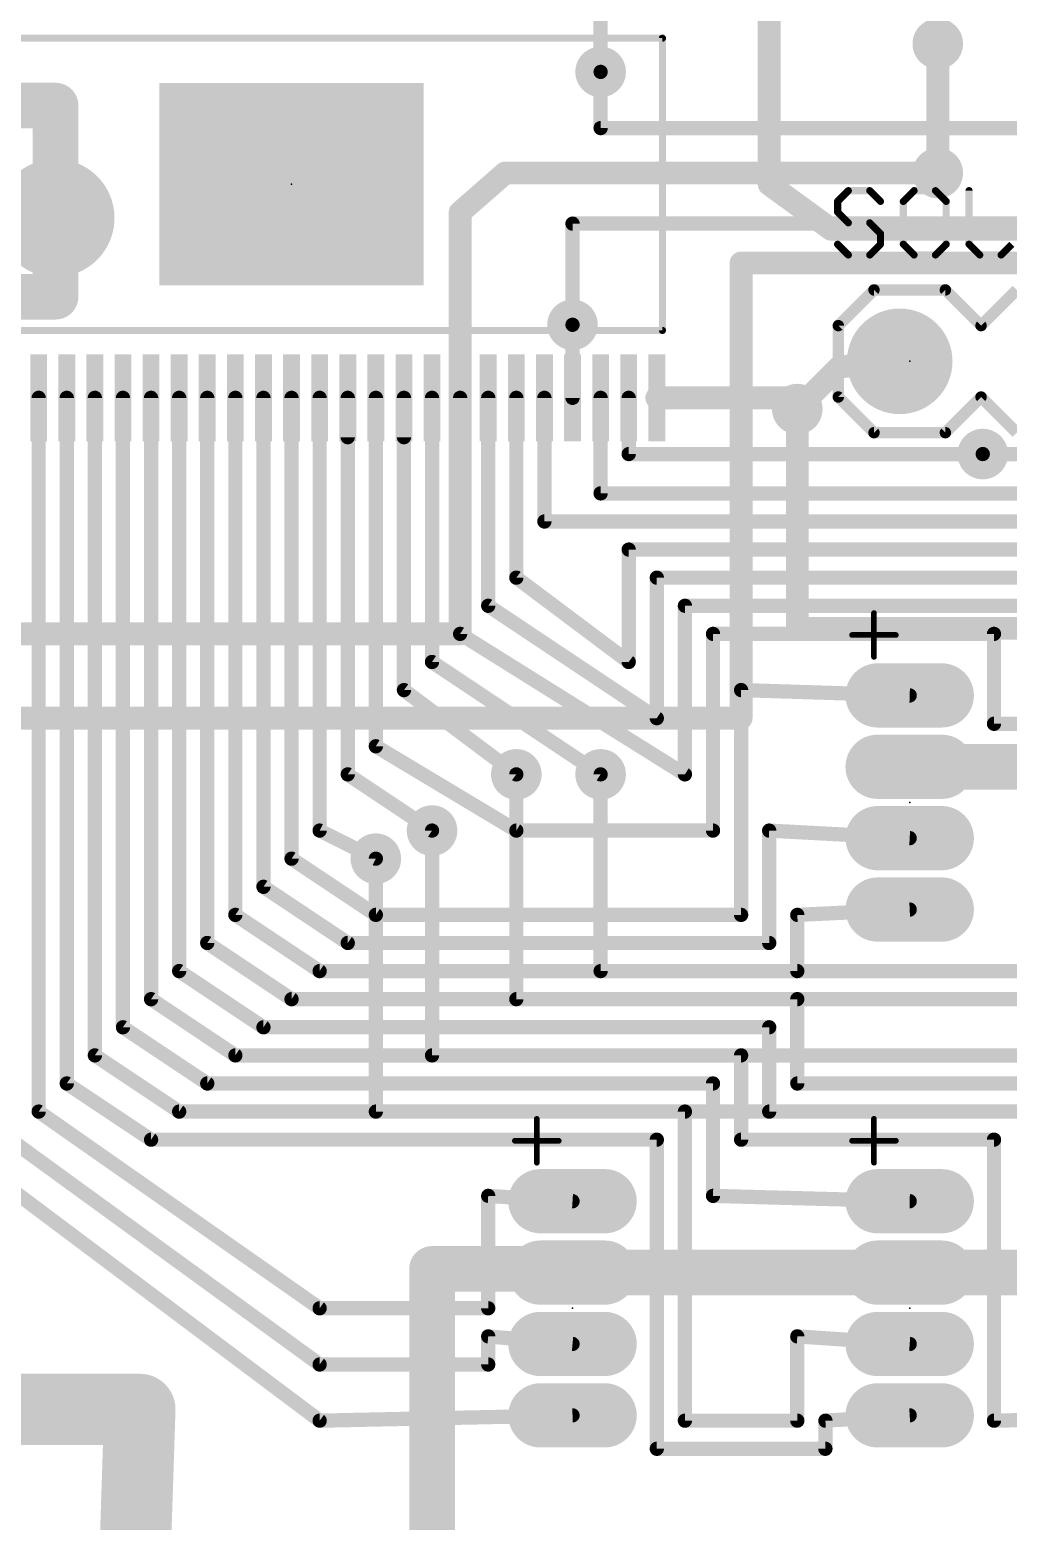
# Model space of a CAD drawing. Extents: x -47 to 149, y 1 to 249.
# Drawn here: x 16.84 to 34.25, y 143.21 to 169.75 of the extents above; entities that cross this region are included whole.
import ezdxf

# ---------------------------------------------------------------- set-up
doc = ezdxf.new("R2010")
doc.units = 0
for name, color, linetype in [('1', 22, 'CONTINUOUS'), ('16', 175, 'CONTINUOUS'), ('17', 82, 'CONTINUOUS'), ('18', 82, 'CONTINUOUS'), ('20', 7, 'CONTINUOUS'), ('21', 253, 'CONTINUOUS'), ('23', 7, 'CONTINUOUS'), ('25', 253, 'CONTINUOUS'), ('51', 253, 'CONTINUOUS')]:
    doc.layers.add(name, color=color, linetype=linetype)

# ---------------------------------------------------------------- blocks, each defined once
blk = doc.blocks.new('LONGP100')
at = {"const_width": 1}
blk.add_lwpolyline([(-0.5, 0), (0.5, 0)], dxfattribs=at)
at = {"const_width": 0.5}
for points in [[(-0.5, 0.25, 1), (-0.5, -0.25)], [(0.5, -0.25, 1), (0.5, 0.25)]]:
    blk.add_lwpolyline(points, format="xyb", dxfattribs=at)
blk = doc.blocks.new('RECT')
blk.add_solid([(-0.5, -0.5), (0.5, -0.5), (-0.5, 0.5), (0.5, 0.5)])
blk = doc.blocks.new('ROUNDP')
at = {"const_width": 0.5}
blk.add_lwpolyline([(0, -0.25, 1), (0, 0.25, 1), (0, -0.25)], format="xyb", dxfattribs=at)
blk = doc.blocks.new('ROUNDV')
at = {"const_width": 0.5}
blk.add_lwpolyline([(0, -0.25, 1), (0, 0.25, 1), (0, -0.25)], format="xyb", dxfattribs=at)

msp = doc.modelspace()

# ---------------------------------------------------------------- linework, layer by layer
at = {"layer": '1'}
for points, const_width in [([(30, 167), (30, 171)], 0.4064), ([(27, 170.75), (27, 169)], 0.254), ([(33, 169.5), (33, 167.2)], 0.4064), ([(15.6, 168.4), (17.3, 168.4)], 0.8128), ([(17.3, 168.4), (17.3, 166.4)], 0.8128), ([(31.1, 166.2), (30, 167)], 0.4064), ([(35, 166.2), (31.1, 166.2)], 0.4064), ([(26.5, 163.2), (26.5, 164.5)], 0.254), ([(17, 163.2), (17, 150.5)], 0.254), ([(17.5, 163.2), (17.5, 151)], 0.254), ([(18, 151.5), (18, 163.2)], 0.254), ([(18.5, 163.2), (18.5, 152)], 0.254), ([(19, 152.5), (19, 163.2)], 0.254), ([(19.5, 163.2), (19.5, 153)], 0.254), ([(20, 153.5), (20, 163.2)], 0.254), ([(20.5, 163.2), (20.5, 154)], 0.254), ([(21, 154.5), (21, 163.2)], 0.254), ([(21.5, 163.2), (21.5, 155)], 0.254), ([(22, 163.2), (22, 155.5)], 0.254), ([(22.5, 156.5), (22.5, 163.2)], 0.254), ([(22.5, 163.2), (22.5, 162.5)], 0.254), ([(23, 163.2), (23, 157)], 0.254), ([(23.5, 158), (23.5, 163.2)], 0.254), ([(23.5, 162.5), (23.5, 163.2)], 0.254), ([(24, 163.2), (24, 158.5)], 0.254), ([(24.5, 163.2), (24.5, 159)], 0.254), ([(25, 163.2), (25, 159.5)], 0.254), ([(25.5, 160), (25.5, 163.2)], 0.254), ([(26, 163.2), (26, 161)], 0.254), ([(27, 163.2), (27, 161.5)], 0.254), ([(27.5, 162.2), (27.5, 163.2)], 0.254), ([(30.3, 163.2), (28, 163.2)], 0.4064), ([(30.5, 163), (30.3, 163.2)], 0.4064), ([(27.5, 162.2), (33.8, 162.2)], 0.254), ([(27, 161.5), (34.9, 161.5)], 0.254), ([(26, 161), (37, 161)], 0.254), ([(27.5, 160.5), (27.5, 158.5)], 0.254), ([(36.7, 160.5), (27.5, 160.5)], 0.254), ([(27.5, 158.5), (25.5, 160)], 0.254), ([(28, 157.5), (28, 160)], 0.254), ([(28, 160), (36.4, 160)], 0.254), ([(25, 159.5), (28, 157.5)], 0.254), ([(28.5, 156.5), (28.5, 159.5)], 0.254), ([(28.5, 159.5), (34.5, 159.5)], 0.254), ([(24.5, 159), (28.5, 156.5)], 0.254), ([(29, 155.5), (29, 159)], 0.254), ([(29, 159), (34, 159)], 0.254), ([(34, 159), (34, 157.4)], 0.254), ([(24, 158.5), (27, 156.5)], 0.254), ([(25.5, 156.5), (23.5, 158)], 0.254), ([(29.5, 154), (29.5, 158)], 0.254), ([(29.5, 158), (32.5, 157.905)], 0.254), ([(34, 157.4), (37, 157.4)], 0.254), ([(23, 157), (25.5, 155.5)], 0.254), ([(24, 155.5), (22.5, 156.5)], 0.254), ([(22, 155.5), (23, 155)], 0.254), ([(25.5, 155.5), (29, 155.5)], 0.254), ([(32.5, 155.365), (30, 155.5)], 0.254), ([(30, 155.5), (30, 153.5)], 0.254), ([(21.5, 155), (23, 154)], 0.254), ([(22.5, 153.5), (21, 154.5)], 0.254), ([(30.5, 154), (32.5, 154.095)], 0.254), ([(20.5, 154), (22, 153)], 0.254), ([(23, 154), (29.5, 154)], 0.254), ([(30.5, 153), (30.5, 154)], 0.254), ([(21.5, 152.5), (20, 153.5)], 0.254), ([(30, 153.5), (22.5, 153.5)], 0.254), ([(19.5, 153), (21, 152)], 0.254), ([(22, 153), (30.5, 153)], 0.254), ([(20.5, 151.5), (19, 152.5)], 0.254), ([(30.5, 152.5), (21.5, 152.5)], 0.254), ([(30.5, 151), (30.5, 152.5)], 0.254), ([(18.5, 152), (20, 151)], 0.254), ([(21, 152), (30, 152)], 0.254), ([(30, 152), (30, 150.5)], 0.254), ([(19.5, 150.5), (18, 151.5)], 0.254), ([(29.5, 151.5), (20.5, 151.5)], 0.254), ([(29.5, 150), (29.5, 151.5)], 0.254), ([(17.5, 151), (19, 150)], 0.254), ([(20, 151), (29, 151)], 0.254), ([(29, 151), (29, 149)], 0.254), ([(35, 151), (30.5, 151)], 0.254), ([(17, 150.5), (22, 147)], 0.254), ([(28.5, 150.5), (19.5, 150.5)], 0.254), ([(28.5, 145), (28.5, 150.5)], 0.254), ([(30, 150.5), (34.5, 150.5)], 0.254), ([(16.5, 150), (22, 146)], 0.254), ([(19, 150), (28, 150)], 0.254), ([(28, 150), (28, 144.5)], 0.254), ([(34, 150), (29.5, 150)], 0.254), ([(34, 145), (34, 150)], 0.254), ([(16, 149.5), (22, 145)], 0.254), ([(25, 147), (25, 149)], 0.254), ([(25, 149), (26.5, 148.905)], 0.254), ([(29, 149), (32.5, 148.905)], 0.254), ([(22, 147), (25, 147)], 0.254), ([(25, 146), (25, 146.5)], 0.254), ([(25, 146.5), (26.5, 146.365)], 0.254), ([(32.5, 146.365), (30.5, 146.5)], 0.254), ([(30.5, 146.5), (30.5, 145)], 0.254), ([(22, 146), (25, 146)], 0.254), ([(22, 145), (26.5, 145.095)], 0.254), ([(31, 145), (32.5, 145.095)], 0.254), ([(38.5, 145.095), (34, 145)], 0.254), ([(30.5, 145), (28.5, 145)], 0.254), ([(31, 144.5), (31, 145)], 0.254), ([(28, 144.5), (31, 144.5)], 0.254)]:
    msp.add_lwpolyline(points, dxfattribs=dict(at, const_width=const_width))
for points, const_width in [([(33.1016, 169.5, 1), (32.8984, 169.5)], 0.2032), ([(26.9365, 169, 1), (27.0635, 169)], 0.127), ([(17.5032, 168.4, 1), (17.0968, 168.4)], 0.4064), ([(17.3, 168.1968, 1), (17.3, 168.6032)], 0.4064), ([(30.0598, 167.0822, 1), (29.9402, 166.9178)], 0.2032), ([(32.8984, 167.2, 1), (33.1016, 167.2)], 0.2032), ([(29.8984, 167, 1), (30.1016, 167)], 0.2032), ([(17.0968, 166.4, 1), (17.5032, 166.4)], 0.4064), ([(31.1, 166.3016, 1), (31.1, 166.0984)], 0.2032), ([(31.0402, 166.1178, 1), (31.1598, 166.2822)], 0.2032), ([(26.5635, 164.5, 1), (26.4365, 164.5)], 0.127), ([(17.0635, 163.2, 1), (16.9365, 163.2)], 0.127), ([(17.5635, 163.2, 1), (17.4365, 163.2)], 0.127), ([(18.0635, 163.2, 1), (17.9365, 163.2)], 0.127), ([(18.5635, 163.2, 1), (18.4365, 163.2)], 0.127), ([(19.0635, 163.2, 1), (18.9365, 163.2)], 0.127), ([(19.5635, 163.2, 1), (19.4365, 163.2)], 0.127), ([(20.0635, 163.2, 1), (19.9365, 163.2)], 0.127), ([(20.5635, 163.2, 1), (20.4365, 163.2)], 0.127), ([(21.0635, 163.2, 1), (20.9365, 163.2)], 0.127), ([(21.5635, 163.2, 1), (21.4365, 163.2)], 0.127), ([(22.0635, 163.2, 1), (21.9365, 163.2)], 0.127), ([(22.5635, 163.2, 1), (22.4365, 163.2)], 0.127), ([(22.5635, 163.2, 1), (22.4365, 163.2)], 0.127), ([(23.0635, 163.2, 1), (22.9365, 163.2)], 0.127), ([(23.5635, 163.2, 1), (23.4365, 163.2)], 0.127), ([(23.5635, 163.2, 1), (23.4365, 163.2)], 0.127), ([(24.0635, 163.2, 1), (23.9365, 163.2)], 0.127), ([(24.5635, 163.2, 1), (24.4365, 163.2)], 0.127), ([(25.0635, 163.2, 1), (24.9365, 163.2)], 0.127), ([(25.5635, 163.2, 1), (25.4365, 163.2)], 0.127), ([(26.0635, 163.2, 1), (25.9365, 163.2)], 0.127), ([(26.4365, 163.2, 1), (26.5635, 163.2)], 0.127), ([(27.0635, 163.2, 1), (26.9365, 163.2)], 0.127), ([(27.5635, 163.2, 1), (27.4365, 163.2)], 0.127), ([(28, 163.3016, 1), (28, 163.0984)], 0.2032), ([(30.3718, 163.2718, 1), (30.2282, 163.1282)], 0.2032), ([(30.3, 163.0984, 1), (30.3, 163.3016)], 0.2032), ([(30.4282, 162.9282, 1), (30.5718, 163.0718)], 0.2032), ([(22.4365, 162.5, 1), (22.5635, 162.5)], 0.127), ([(23.4365, 162.5, 1), (23.5635, 162.5)], 0.127), ([(27.5, 162.2635, 1), (27.5, 162.1365)], 0.127), ([(27.4365, 162.2, 1), (27.5635, 162.2)], 0.127), ([(33.8, 162.1365, 1), (33.8, 162.2635)], 0.127), ([(27, 161.5635, 1), (27, 161.4365)], 0.127), ([(26.9365, 161.5, 1), (27.0635, 161.5)], 0.127), ([(26, 161.0635, 1), (26, 160.9365)], 0.127), ([(25.9365, 161, 1), (26.0635, 161)], 0.127), ([(27.5635, 160.5, 1), (27.4365, 160.5)], 0.127), ([(27.5, 160.5635, 1), (27.5, 160.4365)], 0.127), ([(25.5381, 160.0508, 1), (25.4619, 159.9492)], 0.127), ([(25.4365, 160, 1), (25.5635, 160)], 0.127), ([(28.0635, 160, 1), (27.9365, 160)], 0.127), ([(28, 160.0635, 1), (28, 159.9365)], 0.127), ([(25.0352, 159.5528, 1), (24.9648, 159.4472)], 0.127), ([(24.9365, 159.5, 1), (25.0635, 159.5)], 0.127), ([(28.5635, 159.5, 1), (28.4365, 159.5)], 0.127), ([(28.5, 159.5635, 1), (28.5, 159.4365)], 0.127), ([(24.5337, 159.0538, 1), (24.4663, 158.9462)], 0.127), ([(24.4365, 159, 1), (24.5635, 159)], 0.127), ([(29.0635, 159, 1), (28.9365, 159)], 0.127), ([(29, 159.0635, 1), (29, 158.9365)], 0.127), ([(34.0635, 159, 1), (33.9365, 159)], 0.127), ([(34, 158.9365, 1), (34, 159.0635)], 0.127), ([(24.0352, 158.5528, 1), (23.9648, 158.4472)], 0.127), ([(23.9365, 158.5, 1), (24.0635, 158.5)], 0.127), ([(27.4365, 158.5, 1), (27.5635, 158.5)], 0.127), ([(27.4619, 158.4492, 1), (27.5381, 158.5508)], 0.127), ([(23.5381, 158.0508, 1), (23.4619, 157.9492)], 0.127), ([(23.4365, 158, 1), (23.5635, 158)], 0.127), ([(29.5635, 158, 1), (29.4365, 158)], 0.127), ([(29.502, 158.0635, 1), (29.498, 157.9365)], 0.127), ([(32.498, 157.8415, 1), (32.502, 157.9685)], 0.127), ([(27.9365, 157.5, 1), (28.0635, 157.5)], 0.127), ([(27.9648, 157.4472, 1), (28.0352, 157.5528)], 0.127), ([(34, 157.4635, 1), (34, 157.3365)], 0.127), ([(33.9365, 157.4, 1), (34.0635, 157.4)], 0.127), ([(23.0327, 157.0545, 1), (22.9673, 156.9455)], 0.127), ([(22.9365, 157, 1), (23.0635, 157)], 0.127), ([(22.5352, 156.5528, 1), (22.4648, 156.4472)], 0.127), ([(25.4619, 156.4492, 1), (25.5381, 156.5508)], 0.127), ([(26.9648, 156.4472, 1), (27.0352, 156.5528)], 0.127), ([(28.4663, 156.4462, 1), (28.5337, 156.5538)], 0.127), ([(22.4365, 156.5, 1), (22.5635, 156.5)], 0.127), ([(28.4365, 156.5, 1), (28.5635, 156.5)], 0.127), ([(22.0284, 155.5568, 1), (21.9716, 155.4432)], 0.127), ([(21.9365, 155.5, 1), (22.0635, 155.5)], 0.127), ([(23.9648, 155.4472, 1), (24.0352, 155.5528)], 0.127), ([(25.5, 155.5635, 1), (25.5, 155.4365)], 0.127), ([(25.4673, 155.4455, 1), (25.5327, 155.5545)], 0.127), ([(28.9365, 155.5, 1), (29.0635, 155.5)], 0.127), ([(29, 155.4365, 1), (29, 155.5635)], 0.127), ([(30.0034, 155.5634, 1), (29.9966, 155.4366)], 0.127), ([(30.0635, 155.5, 1), (29.9365, 155.5)], 0.127), ([(32.4966, 155.3016, 1), (32.5034, 155.4284)], 0.127), ([(21.5352, 155.0528, 1), (21.4648, 154.9472)], 0.127), ([(21.4365, 155, 1), (21.5635, 155)], 0.127), ([(22.9716, 154.9432, 1), (23.0284, 155.0568)], 0.127), ([(21.0352, 154.5528, 1), (20.9648, 154.4472)], 0.127), ([(20.9365, 154.5, 1), (21.0635, 154.5)], 0.127), ([(32.503, 154.0316, 1), (32.497, 154.1584)], 0.127), ([(20.5352, 154.0528, 1), (20.4648, 153.9472)], 0.127), ([(20.4365, 154, 1), (20.5635, 154)], 0.127), ([(23, 154.0635, 1), (23, 153.9365)], 0.127), ([(22.9648, 153.9472, 1), (23.0352, 154.0528)], 0.127), ([(29.4365, 154, 1), (29.5635, 154)], 0.127), ([(29.5, 153.9365, 1), (29.5, 154.0635)], 0.127), ([(30.5635, 154, 1), (30.4365, 154)], 0.127), ([(30.497, 154.0634, 1), (30.503, 153.9366)], 0.127), ([(20.0352, 153.5528, 1), (19.9648, 153.4472)], 0.127), ([(19.9365, 153.5, 1), (20.0635, 153.5)], 0.127), ([(22.5, 153.5635, 1), (22.5, 153.4365)], 0.127), ([(22.4648, 153.4472, 1), (22.5352, 153.5528)], 0.127), ([(29.9365, 153.5, 1), (30.0635, 153.5)], 0.127), ([(30, 153.4365, 1), (30, 153.5635)], 0.127), ([(19.5352, 153.0528, 1), (19.4648, 152.9472)], 0.127), ([(22, 153.0635, 1), (22, 152.9365)], 0.127), ([(21.9648, 152.9472, 1), (22.0352, 153.0528)], 0.127), ([(30.5, 152.9365, 1), (30.5, 153.0635)], 0.127), ([(19.4365, 153, 1), (19.5635, 153)], 0.127), ([(30.4365, 153, 1), (30.5635, 153)], 0.127), ([(19.0352, 152.5528, 1), (18.9648, 152.4472)], 0.127), ([(21.5, 152.5635, 1), (21.5, 152.4365)], 0.127), ([(21.4648, 152.4472, 1), (21.5352, 152.5528)], 0.127), ([(30.5635, 152.5, 1), (30.4365, 152.5)], 0.127), ([(30.5, 152.4365, 1), (30.5, 152.5635)], 0.127), ([(18.9365, 152.5, 1), (19.0635, 152.5)], 0.127), ([(18.5352, 152.0528, 1), (18.4648, 151.9472)], 0.127), ([(18.4365, 152, 1), (18.5635, 152)], 0.127), ([(21, 152.0635, 1), (21, 151.9365)], 0.127), ([(20.9648, 151.9472, 1), (21.0352, 152.0528)], 0.127), ([(30.0635, 152, 1), (29.9365, 152)], 0.127), ([(30, 151.9365, 1), (30, 152.0635)], 0.127), ([(18.0352, 151.5528, 1), (17.9648, 151.4472)], 0.127), ([(17.9365, 151.5, 1), (18.0635, 151.5)], 0.127), ([(20.5, 151.5635, 1), (20.5, 151.4365)], 0.127), ([(20.4648, 151.4472, 1), (20.5352, 151.5528)], 0.127), ([(29.5635, 151.5, 1), (29.4365, 151.5)], 0.127), ([(29.5, 151.4365, 1), (29.5, 151.5635)], 0.127), ([(17.5352, 151.0528, 1), (17.4648, 150.9472)], 0.127), ([(17.4365, 151, 1), (17.5635, 151)], 0.127), ([(20, 151.0635, 1), (20, 150.9365)], 0.127), ([(19.9648, 150.9472, 1), (20.0352, 151.0528)], 0.127), ([(29.0635, 151, 1), (28.9365, 151)], 0.127), ([(29, 150.9365, 1), (29, 151.0635)], 0.127), ([(30.5, 151.0635, 1), (30.5, 150.9365)], 0.127), ([(30.4365, 151, 1), (30.5635, 151)], 0.127), ([(17.0364, 150.552, 1), (16.9636, 150.448)], 0.127), ([(16.9365, 150.5, 1), (17.0635, 150.5)], 0.127), ([(19.5, 150.5635, 1), (19.5, 150.4365)], 0.127), ([(19.4648, 150.4472, 1), (19.5352, 150.5528)], 0.127), ([(28.5635, 150.5, 1), (28.4365, 150.5)], 0.127), ([(28.5, 150.4365, 1), (28.5, 150.5635)], 0.127), ([(30, 150.5635, 1), (30, 150.4365)], 0.127), ([(29.9365, 150.5, 1), (30.0635, 150.5)], 0.127), ([(19, 150.0635, 1), (19, 149.9365)], 0.127), ([(18.9648, 149.9472, 1), (19.0352, 150.0528)], 0.127), ([(28.0635, 150, 1), (27.9365, 150)], 0.127), ([(28, 149.9365, 1), (28, 150.0635)], 0.127), ([(29.5, 150.0635, 1), (29.5, 149.9365)], 0.127), ([(29.4365, 150, 1), (29.5635, 150)], 0.127), ([(34.0635, 150, 1), (33.9365, 150)], 0.127), ([(34, 149.9365, 1), (34, 150.0635)], 0.127), ([(25.0635, 149, 1), (24.9365, 149)], 0.127), ([(25.004, 149.0634, 1), (24.996, 148.9366)], 0.127), ([(26.496, 148.8416, 1), (26.504, 148.9684)], 0.127), ([(29.0017, 149.0635, 1), (28.9983, 148.9365)], 0.127), ([(28.9365, 149, 1), (29.0635, 149)], 0.127), ([(32.4983, 148.8415, 1), (32.5017, 148.9685)], 0.127), ([(22, 147.0635, 1), (22, 146.9365)], 0.127), ([(21.9636, 146.948, 1), (22.0364, 147.052)], 0.127), ([(24.9365, 147, 1), (25.0635, 147)], 0.127), ([(25, 146.9365, 1), (25, 147.0635)], 0.127), ([(25.0635, 146.5, 1), (24.9365, 146.5)], 0.127), ([(25.0057, 146.5632, 1), (24.9943, 146.4368)], 0.127), ([(26.4943, 146.3018, 1), (26.5057, 146.4282)], 0.127), ([(30.5043, 146.5634, 1), (30.4957, 146.4366)], 0.127), ([(30.5635, 146.5, 1), (30.4365, 146.5)], 0.127), ([(32.4957, 146.3016, 1), (32.5043, 146.4284)], 0.127), ([(22, 146.0635, 1), (22, 145.9365)], 0.127), ([(21.9627, 145.9486, 1), (22.0373, 146.0514)], 0.127), ([(24.9365, 146, 1), (25.0635, 146)], 0.127), ([(25, 145.9365, 1), (25, 146.0635)], 0.127), ([(26.5013, 145.0315, 1), (26.4987, 145.1585)], 0.127), ([(32.504, 145.0316, 1), (32.496, 145.1584)], 0.127), ([(21.9987, 145.0635, 1), (22.0013, 144.9365)], 0.127), ([(21.9619, 144.9492, 1), (22.0381, 145.0508)], 0.127), ([(28.5, 145.0635, 1), (28.5, 144.9365)], 0.127), ([(28.4365, 145, 1), (28.5635, 145)], 0.127), ([(30.4365, 145, 1), (30.5635, 145)], 0.127), ([(30.5, 144.9365, 1), (30.5, 145.0635)], 0.127), ([(31.0635, 145, 1), (30.9365, 145)], 0.127), ([(30.996, 145.0634, 1), (31.004, 144.9366)], 0.127), ([(33.9987, 145.0635, 1), (34.0013, 144.9365)], 0.127), ([(33.9365, 145, 1), (34.0635, 145)], 0.127), ([(28, 144.5635, 1), (28, 144.4365)], 0.127), ([(31, 144.4365, 1), (31, 144.5635)], 0.127), ([(27.9365, 144.5, 1), (28.0635, 144.5)], 0.127), ([(30.9365, 144.5, 1), (31.0635, 144.5)], 0.127)]:
    msp.add_lwpolyline(points, format="xyb", dxfattribs=dict(at, const_width=const_width))
at = {"layer": '16'}
for points, const_width in [([(33, 169.5), (33, 185.5)], 0.4064), ([(27, 169), (27, 168)], 0.254), ([(27, 168), (38, 168)], 0.254), ([(25.3, 167.2), (24.5, 166.5)], 0.4064), ([(33, 167.2), (25.3, 167.2)], 0.4064), ([(17.3, 166.4), (17.3, 165)], 0.8128), ([(24.5, 166.5), (24.5, 159)], 0.4064), ([(26.5, 164.5), (26.5, 166.3)], 0.254), ([(26.5, 166.3), (35, 166.3)], 0.254), ([(29.5, 165.6), (29.5, 157.5)], 0.4064), ([(29.5, 165.6), (37, 165.6)], 0.4064), ([(17.3, 165), (13.3, 165)], 0.8128), ([(32.3222, 163.85), (31.25, 163.75)], 0.4064), ([(31.25, 163.75), (30.5, 163)], 0.4064), ([(30.5, 159.1), (30.5, 163)], 0.4064), ([(33.8, 162.2), (35.4, 162.2)], 0.254), ([(30.5, 159.1), (35.4, 159.1)], 0.4064), ([(24.5, 159), (14.5, 159)], 0.4064), ([(29.5, 157.5), (14.5, 157.5)], 0.4064), ([(32.5, 156.635), (38.5, 156.635)], 0.8128), ([(25.5, 152.5), (25.5, 156.5)], 0.254), ([(27, 156.5), (27, 153)], 0.254), ([(24, 151.5), (24, 155.5)], 0.254), ([(23, 155), (23, 150.5)], 0.254), ([(27, 153), (40.2, 153)], 0.254), ([(39, 152.5), (25.5, 152.5)], 0.254), ([(35.5, 151.5), (24, 151.5)], 0.254), ([(23, 150.5), (36.5, 150.5)], 0.254), ([(26.4, 147.7), (24, 147.7)], 0.8128), ([(24, 147.7), (24, 138.865)], 0.8128), ([(26.5, 147.635), (32.5, 147.635)], 0.8128), ([(26.5, 147.635), (26.5, 147.6)], 0.6096), ([(26.5, 147.6), (26.4, 147.7)], 0.4064), ([(32.5, 147.635), (38.5, 147.635)], 0.8128), ([(18.8, 145.2), (14.8, 145.2)], 1.27), ([(18.6, 139.1), (18.8, 145.2)], 1.27)]:
    msp.add_lwpolyline(points, dxfattribs=dict(at, const_width=const_width))
for points, const_width in [([(32.8984, 169.5, 1), (33.1016, 169.5)], 0.2032), ([(27.0635, 169, 1), (26.9365, 169)], 0.127), ([(27, 168.0635, 1), (27, 167.9365)], 0.127), ([(26.9365, 168, 1), (27.0635, 168)], 0.127), ([(25.3, 167.3016, 1), (25.3, 167.0984)], 0.2032), ([(25.3669, 167.1235, 1), (25.2331, 167.2765)], 0.2032), ([(33, 167.0984, 1), (33, 167.3016)], 0.2032), ([(17.5032, 166.4, 1), (17.0968, 166.4)], 0.4064), ([(24.6016, 166.5, 1), (24.3984, 166.5)], 0.2032), ([(24.4331, 166.5765, 1), (24.5669, 166.4235)], 0.2032), ([(26.5635, 166.3, 1), (26.4365, 166.3)], 0.127), ([(26.5, 166.3635, 1), (26.5, 166.2365)], 0.127), ([(29.6016, 165.6, 1), (29.3984, 165.6)], 0.2032), ([(29.5, 165.7016, 1), (29.5, 165.4984)], 0.2032), ([(17.3, 164.7968, 1), (17.3, 165.2032)], 0.4064), ([(17.0968, 165, 1), (17.5032, 165)], 0.4064), ([(26.4365, 164.5, 1), (26.5635, 164.5)], 0.127), ([(32.3316, 163.7488, 1), (32.3128, 163.9512)], 0.2032), ([(31.2406, 163.8512, 1), (31.2594, 163.6488)], 0.2032), ([(31.3218, 163.6782, 1), (31.1782, 163.8218)], 0.2032), ([(30.6016, 163, 1), (30.3984, 163)], 0.2032), ([(30.4282, 163.0718, 1), (30.5718, 162.9282)], 0.2032), ([(33.8, 162.2635, 1), (33.8, 162.1365)], 0.127), ([(30.5, 159.2016, 1), (30.5, 158.9984)], 0.2032), ([(24.3984, 159, 1), (24.6016, 159)], 0.2032), ([(24.5, 158.8984, 1), (24.5, 159.1016)], 0.2032), ([(30.3984, 159.1, 1), (30.6016, 159.1)], 0.2032), ([(29.5, 157.3984, 1), (29.5, 157.6016)], 0.2032), ([(29.3984, 157.5, 1), (29.6016, 157.5)], 0.2032), ([(32.5, 156.8382, 1), (32.5, 156.4318)], 0.4064), ([(25.5635, 156.5, 1), (25.4365, 156.5)], 0.127), ([(27.0635, 156.5, 1), (26.9365, 156.5)], 0.127), ([(24.0635, 155.5, 1), (23.9365, 155.5)], 0.127), ([(23.0635, 155, 1), (22.9365, 155)], 0.127), ([(27, 153.0635, 1), (27, 152.9365)], 0.127), ([(26.9365, 153, 1), (27.0635, 153)], 0.127), ([(25.5, 152.5635, 1), (25.5, 152.4365)], 0.127), ([(25.4365, 152.5, 1), (25.5635, 152.5)], 0.127), ([(24, 151.5635, 1), (24, 151.4365)], 0.127), ([(23.9365, 151.5, 1), (24.0635, 151.5)], 0.127), ([(23, 150.5635, 1), (23, 150.4365)], 0.127), ([(22.9365, 150.5, 1), (23.0635, 150.5)], 0.127), ([(24, 147.9032, 1), (24, 147.4968)], 0.4064), ([(24.2032, 147.7, 1), (23.7968, 147.7)], 0.4064), ([(26.4, 147.4968, 1), (26.4, 147.9032)], 0.4064), ([(26.5, 147.8382, 1), (26.5, 147.4318)], 0.4064), ([(26.6524, 147.635, 1), (26.3476, 147.635)], 0.3048), ([(26.4718, 147.7718, 1), (26.3282, 147.6282)], 0.2032), ([(32.5, 147.8382, 1), (32.5, 147.4318)], 0.4064), ([(32.5, 147.4318, 1), (32.5, 147.8382)], 0.4064), ([(26.3476, 147.6, 1), (26.6524, 147.6)], 0.3048), ([(26.4282, 147.5282, 1), (26.5718, 147.6718)], 0.2032), ([(19.1173, 145.1896, 1), (18.4827, 145.2104)], 0.635), ([(18.8, 144.8825, 1), (18.8, 145.5175)], 0.635)]:
    msp.add_lwpolyline(points, format="xyb", dxfattribs=dict(at, const_width=const_width))
at = {"layer": '20'}
for centre, radius, start, end in [((236.4723, 13.3419), 283.1243, 123.6957, 182.4174), ((276.3727, -6.2602), 277.2785, 132.7657, 178.4169)]:
    msp.add_arc(centre, radius, start, end, dxfattribs=at)
at = {"layer": '21'}
for points, const_width in [([(28.1, 169.6), (14.4, 169.6)], 0.127), ([(28.1, 164.4), (28.1, 169.6)], 0.127), ([(31.865, 165.12), (31.23, 164.485)], 0.2032), ([(31.865, 165.12), (33.135, 165.12)], 0.2032), ([(33.135, 165.12), (33.77, 164.485)], 0.2032), ([(33.77, 164.485), (34.405, 165.12)], 0.2032), ([(31.23, 164.485), (31.23, 163.215)], 0.2032), ([(14.4, 164.4), (28.1, 164.4)], 0.127), ([(31.23, 163.215), (31.865, 162.58)], 0.2032), ([(33.77, 163.215), (33.135, 162.58)], 0.2032), ([(34.405, 162.58), (33.77, 163.215)], 0.2032), ([(33.135, 162.58), (31.865, 162.58)], 0.2032), ([(31.8645, 158.5908), (31.8645, 159.3704)], 0.1016), ([(31.4747, 158.9806), (32.2543, 158.9806)], 0.1016), ([(25.8645, 149.5908), (25.8645, 150.3704)], 0.1016), ([(31.8645, 149.5908), (31.8645, 150.3704)], 0.1016), ([(25.4747, 149.9806), (26.2543, 149.9806)], 0.1016), ([(31.4747, 149.9806), (32.2543, 149.9806)], 0.1016)]:
    msp.add_lwpolyline(points, dxfattribs=dict(at, const_width=const_width))
for points, const_width in [([(28.1318, 169.6, 1), (28.0683, 169.6)], 0.0635), ([(28.1, 169.5683, 1), (28.1, 169.6317)], 0.0635), ([(31.865, 165.1708, 1), (31.865, 165.0692)], 0.1016), ([(31.9009, 165.0841, 1), (31.8291, 165.1559)], 0.1016), ([(33.1709, 165.1559, 1), (33.0991, 165.0841)], 0.1016), ([(33.135, 165.0692, 1), (33.135, 165.1708)], 0.1016), ([(31.2808, 164.485, 1), (31.1792, 164.485)], 0.1016), ([(31.1941, 164.5209, 1), (31.2659, 164.4491)], 0.1016), ([(33.7341, 164.5209, 1), (33.8059, 164.4491)], 0.1016), ([(33.7341, 164.4491, 1), (33.8059, 164.5209)], 0.1016), ([(28.0683, 164.4, 1), (28.1318, 164.4)], 0.0635), ([(28.1, 164.3683, 1), (28.1, 164.4317)], 0.0635), ([(31.2659, 163.2509, 1), (31.1941, 163.1791)], 0.1016), ([(31.1792, 163.215, 1), (31.2808, 163.215)], 0.1016), ([(33.8059, 163.2509, 1), (33.7341, 163.1791)], 0.1016), ([(33.8059, 163.1791, 1), (33.7341, 163.2509)], 0.1016), ([(31.865, 162.6308, 1), (31.865, 162.5292)], 0.1016), ([(33.135, 162.5292, 1), (33.135, 162.6308)], 0.1016), ([(31.8291, 162.5441, 1), (31.9009, 162.6159)], 0.1016), ([(33.0991, 162.6159, 1), (33.1709, 162.5441)], 0.1016), ([(31.8899, 159.3704, 1), (31.8391, 159.3704)], 0.0508), ([(31.4747, 159.006, 1), (31.4747, 158.9552)], 0.0508), ([(32.2543, 158.9552, 1), (32.2543, 159.006)], 0.0508), ([(31.8391, 158.5908, 1), (31.8899, 158.5908)], 0.0508), ([(25.8899, 150.3704, 1), (25.8391, 150.3704)], 0.0508), ([(31.8899, 150.3704, 1), (31.8391, 150.3704)], 0.0508), ([(25.4747, 150.006, 1), (25.4747, 149.9552)], 0.0508), ([(26.2543, 149.9552, 1), (26.2543, 150.006)], 0.0508), ([(31.4747, 150.006, 1), (31.4747, 149.9552)], 0.0508), ([(32.2543, 149.9552, 1), (32.2543, 150.006)], 0.0508), ([(25.8391, 149.5908, 1), (25.8899, 149.5908)], 0.0508), ([(31.8391, 149.5908, 1), (31.8899, 149.5908)], 0.0508)]:
    msp.add_lwpolyline(points, format="xyb", dxfattribs=dict(at, const_width=const_width))
at = {"layer": '23'}
for p in [(21.5, 167), (32.5, 163.85), (32.5, 156), (26.5, 147), (32.5, 147)]:
    msp.add_point(p, dxfattribs=at)
at = {"layer": '25', "const_width": 0.127}
for points in [[(31.408, 166.8863), (31.2173, 166.6956)], [(31.7893, 166.8863), (31.408, 166.8863)], [(31.98, 166.6956), (31.7893, 166.8863)], [(32.5774, 166.8863), (32.3867, 166.6956)], [(32.9587, 166.8863), (32.5774, 166.8863)], [(33.1493, 166.6956), (32.9587, 166.8863)], [(33.5561, 166.8863), (33.5561, 165.933)], [(31.2173, 166.6956), (31.2173, 166.505)], [(32.3867, 166.6956), (32.3867, 165.933)], [(33.1493, 165.933), (33.1493, 166.6956)], [(31.2173, 166.505), (31.408, 166.3143)], [(31.408, 166.3143), (31.7893, 166.3143)], [(31.7893, 166.3143), (31.98, 166.1236)], [(31.98, 166.1236), (31.98, 165.933)], [(31.408, 165.7423), (31.2173, 165.933)], [(31.98, 165.933), (31.7893, 165.7423)], [(32.3867, 165.933), (32.5774, 165.7423)], [(32.9587, 165.7423), (33.1493, 165.933)], [(33.5561, 165.933), (33.7468, 165.7423)], [(34.1281, 165.7423), (34.3187, 165.933)], [(31.7893, 165.7423), (31.408, 165.7423)], [(32.5774, 165.7423), (32.9587, 165.7423)], [(33.7468, 165.7423), (34.1281, 165.7423)]]:
    msp.add_lwpolyline(points, dxfattribs=at)
at = {"layer": '25', "const_width": 0.0635}
for points in [[(31.408, 166.918, 1), (31.408, 166.8545)], [(31.4304, 166.8638, 1), (31.3855, 166.9087)], [(31.8117, 166.9087, 1), (31.7668, 166.8638)], [(31.7893, 166.8545, 1), (31.7893, 166.918)], [(32.5774, 166.918, 1), (32.5774, 166.8545)], [(32.5998, 166.8638, 1), (32.5549, 166.9087)], [(32.9811, 166.9087, 1), (32.9362, 166.8638)], [(32.9587, 166.8545, 1), (32.9587, 166.918)], [(33.5878, 166.8863, 1), (33.5243, 166.8863)], [(31.1948, 166.7181, 1), (31.2398, 166.6732)], [(31.2491, 166.6956, 1), (31.1856, 166.6956)], [(31.9575, 166.6732, 1), (32.0024, 166.7181)], [(32.4184, 166.6956, 1), (32.3549, 166.6956)], [(32.3642, 166.7181, 1), (32.4091, 166.6732)], [(33.1811, 166.6956, 1), (33.1176, 166.6956)], [(33.1269, 166.6732, 1), (33.1718, 166.7181)], [(31.2398, 166.5274, 1), (31.1948, 166.4825)], [(31.1856, 166.505, 1), (31.2491, 166.505)], [(31.408, 166.346, 1), (31.408, 166.2825)], [(31.3855, 166.2918, 1), (31.4304, 166.3367)], [(31.8117, 166.3367, 1), (31.7668, 166.2918)], [(31.7893, 166.2825, 1), (31.7893, 166.346)], [(32.0117, 166.1236, 1), (31.9482, 166.1236)], [(31.9575, 166.1012, 1), (32.0024, 166.1461)], [(31.2398, 165.9554, 1), (31.1948, 165.9105)], [(31.9482, 165.933, 1), (32.0117, 165.933)], [(32.0024, 165.9105, 1), (31.9575, 165.9554)], [(32.3549, 165.933, 1), (32.4184, 165.933)], [(32.4091, 165.9554, 1), (32.3642, 165.9105)], [(33.1176, 165.933, 1), (33.1811, 165.933)], [(33.1718, 165.9105, 1), (33.1269, 165.9554)], [(33.5243, 165.933, 1), (33.5878, 165.933)], [(33.5785, 165.9554, 1), (33.5336, 165.9105)], [(31.408, 165.774, 1), (31.408, 165.7106)], [(31.3855, 165.7198, 1), (31.4304, 165.7648)], [(31.7668, 165.7648, 1), (31.8117, 165.7198)], [(31.7893, 165.7106, 1), (31.7893, 165.774)], [(32.5774, 165.774, 1), (32.5774, 165.7106)], [(32.5549, 165.7198, 1), (32.5998, 165.7648)], [(32.9362, 165.7648, 1), (32.9811, 165.7198)], [(32.9587, 165.7106, 1), (32.9587, 165.774)], [(33.7468, 165.774, 1), (33.7468, 165.7106)], [(33.7243, 165.7198, 1), (33.7692, 165.7648)], [(34.1056, 165.7648, 1), (34.1505, 165.7198)], [(34.1281, 165.7106, 1), (34.1281, 165.774)]]:
    msp.add_lwpolyline(points, format="xyb", dxfattribs=at)

# ---------------------------------------------------------------- block references
at = {"layer": '1', "xscale": 3.6, "yscale": 4.7, "rotation": 90}
msp.add_blockref('RECT', (21.5, 167), dxfattribs=at)
at = {"layer": '1', "xscale": 0.3, "yscale": 1.55}
for p in [(17, 163.2), (17.5, 163.2), (18, 163.2), (18.5, 163.2), (19, 163.2), (19.5, 163.2), (20, 163.2), (20.5, 163.2), (21, 163.2), (21.5, 163.2), (22, 163.2), (22.5, 163.2), (23, 163.2), (23.5, 163.2), (24, 163.2), (24.5, 163.2), (25, 163.2), (25.5, 163.2), (26, 163.2), (26.5, 163.2), (27, 163.2), (27.5, 163.2), (28, 163.2)]:
    msp.add_blockref('RECT', p, dxfattribs=at)
at = {"layer": '17'}
for name, p, xscale, yscale, rotation in [('ROUNDP', (32.3222, 163.85), 1.8796, 1.8796, 90), ('ROUNDP', (32.3222, 163.85), 1.8796, 1.8796, 90), ('LONGP100', (32.5, 157.905), 1.143, 1.143, 180), ('LONGP100', (32.5, 157.905), 1.143, 1.143, 180), ('LONGP100', (32.5, 156.635), 1.143, 1.143, 180), ('LONGP100', (32.5, 156.635), 1.143, 1.143, 180), ('LONGP100', (32.5, 155.365), 1.143, 1.143, 180), ('LONGP100', (32.5, 155.365), 1.143, 1.143, 180), ('LONGP100', (32.5, 154.095), 1.143, 1.143, 180), ('LONGP100', (32.5, 154.095), 1.143, 1.143, 180), ('LONGP100', (26.5, 148.905), 1.143, 1.143, 180), ('LONGP100', (26.5, 148.905), 1.143, 1.143, 180), ('LONGP100', (32.5, 148.905), 1.143, 1.143, 180), ('LONGP100', (32.5, 148.905), 1.143, 1.143, 180), ('LONGP100', (26.5, 147.635), 1.143, 1.143, 180), ('LONGP100', (26.5, 147.635), 1.143, 1.143, 180), ('LONGP100', (32.5, 147.635), 1.143, 1.143, 180), ('LONGP100', (32.5, 147.635), 1.143, 1.143, 180), ('LONGP100', (26.5, 146.365), 1.143, 1.143, 180), ('LONGP100', (26.5, 146.365), 1.143, 1.143, 180), ('LONGP100', (32.5, 146.365), 1.143, 1.143, 180), ('LONGP100', (32.5, 146.365), 1.143, 1.143, 180), ('LONGP100', (26.5, 145.095), 1.143, 1.143, 180), ('LONGP100', (26.5, 145.095), 1.143, 1.143, 180), ('LONGP100', (32.5, 145.095), 1.143, 1.143, 180), ('LONGP100', (32.5, 145.095), 1.143, 1.143, 180)]:
    msp.add_blockref(name, p, dxfattribs=dict(at, xscale=xscale, yscale=yscale, rotation=rotation))
at = {"layer": '18'}
for p, xscale, yscale in [((33, 169.5), 0.9, 0.9), ((33, 169.5), 0.9, 0.9), ((27, 169), 0.9, 0.9), ((27, 169), 0.9, 0.9), ((17.3, 166.4), 2.1, 2.1), ((17.3, 166.4), 2.1, 2.1), ((33, 167.2), 0.9, 0.9), ((33, 167.2), 0.9, 0.9), ((26.5, 164.5), 0.9, 0.9), ((26.5, 164.5), 0.9, 0.9), ((30.5, 163), 0.9, 0.9), ((30.5, 163), 0.9, 0.9), ((33.8, 162.2), 0.9, 0.9), ((33.8, 162.2), 0.9, 0.9), ((25.5, 156.5), 0.9, 0.9), ((25.5, 156.5), 0.9, 0.9), ((27, 156.5), 0.9, 0.9), ((27, 156.5), 0.9, 0.9), ((24, 155.5), 0.9, 0.9), ((24, 155.5), 0.9, 0.9), ((23, 155), 0.9, 0.9), ((23, 155), 0.9, 0.9)]:
    msp.add_blockref('ROUNDV', p, dxfattribs=dict(at, xscale=xscale, yscale=yscale))
at = {"layer": '51', "xscale": 0.5842, "yscale": 0.5842}
msp.add_blockref('RECT', (32.5, 163.85), dxfattribs=at)

doc.saveas('drawing.dxf')
